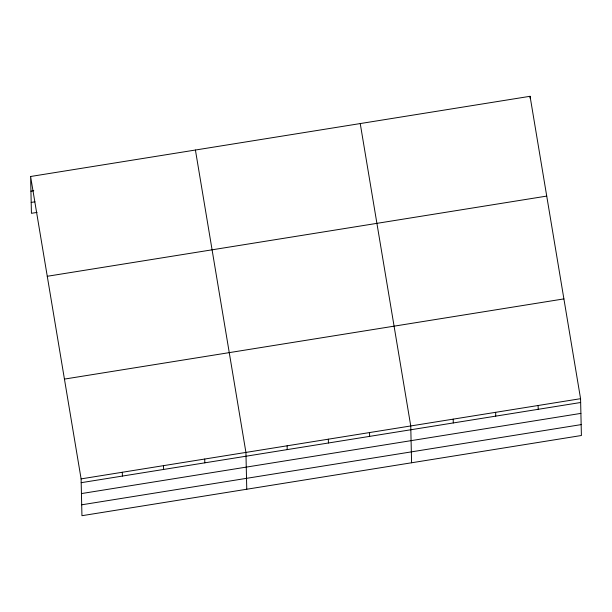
<?xml version="1.0" encoding="UTF-8"?>
<svg xmlns="http://www.w3.org/2000/svg" width="612" height="612" viewBox="0 0 612 612"><rect width="100%" height="100%" fill="white"/><g stroke="black" fill="none" stroke-linecap="round" stroke-linejoin="round"><path stroke-width="0.92" d="M30.6 176.493L530.061 96.298L580.566 398.687L581.4 435.507L81.939 515.702L81.105 478.882L30.6 176.493L31.434 213.313L37.057 212.41M30.937 191.196L33.744 190.745M31.189 202.419L34.938 201.815M47.269 276.28L546.723 196.092M64.436 379.096L563.897 298.901M81.105 478.882L580.566 398.687M81.189 482.684L580.65 402.497M81.442 493.578L580.895 413.391M81.694 504.808L581.155 424.613M360.238 123.57L410.751 425.952L411.585 462.771M195.419 150.032L245.925 452.421L246.766 489.233M538.109 405.504L538.2 409.313M530.061 96.298L530.099 98.203M495.659 412.32L495.743 416.129M453.201 419.136L453.285 422.946M369.541 432.569L369.633 436.379M328.338 439.187L328.422 442.989M287.135 445.804L287.219 449.606M204.722 459.031L204.806 462.84M163.519 465.648L163.603 469.458M122.308 472.265L122.4 476.075"/></g></svg>
